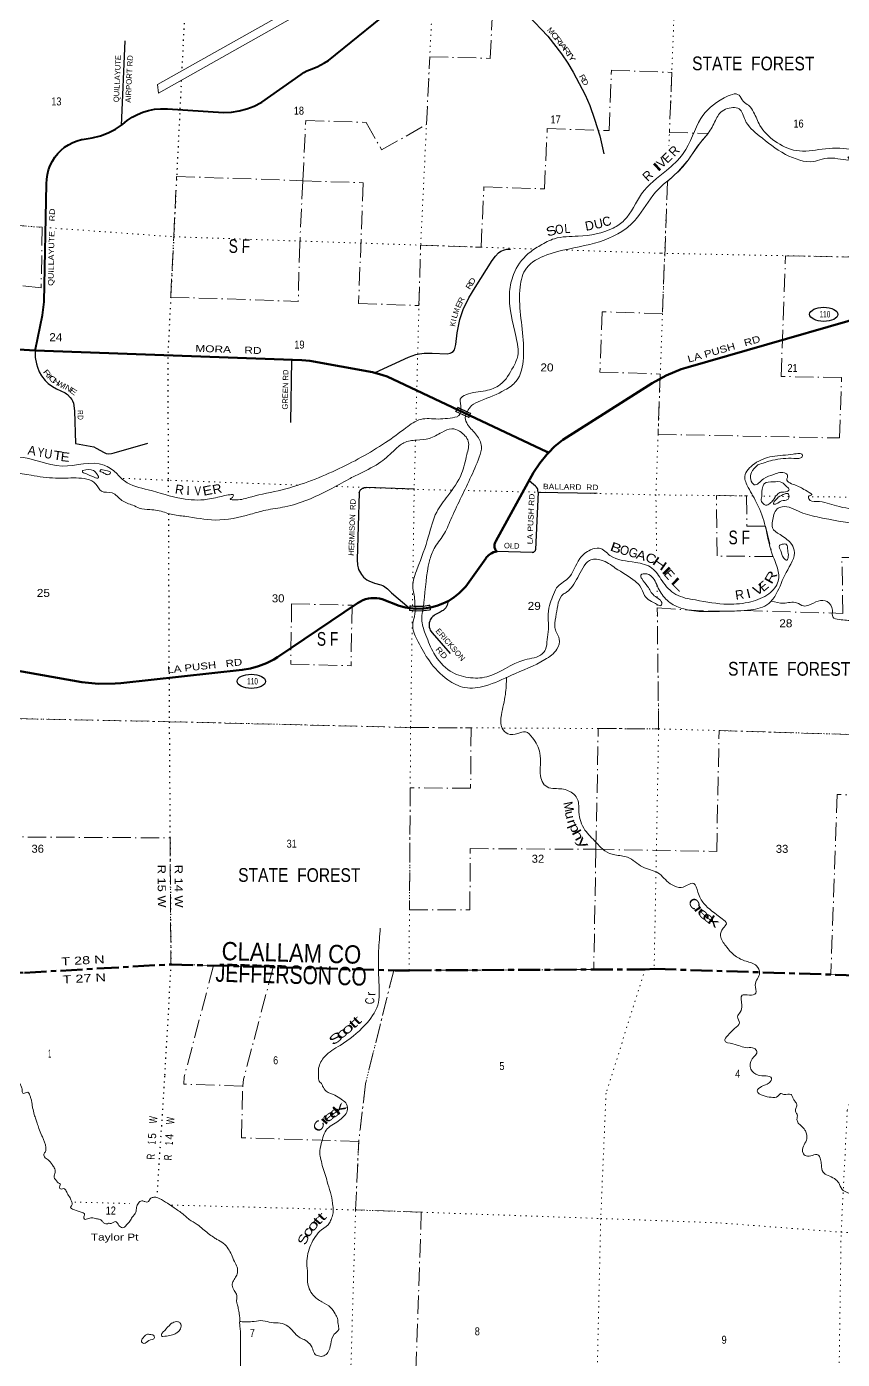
# Model space of a CAD drawing. Header units: feet. Extents: x -932108 to -739700, y 12311 to 202656.
# Drawn here: x -883675 to -865854, y 148737 to 177869 of the extents above; entities that cross this region are included whole.
import ezdxf
from ezdxf.enums import TextEntityAlignment as Align

# ---------------------------------------------------------------- set-up
doc = ezdxf.new("R2010")
doc.units = ezdxf.units.FT
doc.header["$LTSCALE"] = 80
for name, pattern in [('DOT_DASHED', [7.7, 5, -1.2, 0.3, -1.2]), ('DOTTED', [1.5, 0.3, -1.2]), ('LONG_DASH_SHORT_DASH', [9.9, 6, -1.2, 1.5, -1.2])]:
    doc.linetypes.add(name, pattern=pattern)
for name, color, linetype, lineweight in [('11', 7, 'LONG_DASH_SHORT_DASH', 60), ('17', 7, 'Continuous', 25), ('23', 7, 'Continuous', 70), ('26', 7, 'Continuous', 40), ('29', 7, 'Continuous', 25), ('30', 7, 'Continuous', 35), ('36', 7, 'Continuous', 13), ('39', 7, 'Continuous', 13), ('44', 7, 'DOT_DASHED', 13), ('59', 7, 'Continuous', 13), ('6', 7, 'DOTTED', 25), ('7', 7, 'DOTTED', 13)]:
    doc.layers.add(name, color=color, linetype=linetype, lineweight=lineweight)
for name, color, linetype in [('12', 7, 'Continuous'), ('27', 7, 'Continuous'), ('41', 7, 'Continuous'), ('42', 7, 'Continuous')]:
    doc.layers.add(name, color=color, linetype=linetype)

msp = doc.modelspace()

# ---------------------------------------------------------------- linework, layer by layer
at = {"layer": '11'}
msp.add_lwpolyline([(-891572.2, 157540.59), (-891313.69, 157530.92), (-886730.02, 157323.71), (-886029.95, 157292.2), (-883724.55, 157187.98), (-880524.83, 157369.75), (-875625.85, 157238.07), (-875311.59, 157239.45), (-870162.52, 157262.28), (-869964.88, 157270.94), (-864939.85, 157109.53), (-864787.06, 157099.24), (-864587.66, 157091.21)], dxfattribs=at)
at = {"layer": '17'}
for centre in [(-866259.69, 171580.35), (-878766.46, 163558.45)]:
    msp.add_ellipse(centre, major_axis=(-309.24, 1), ratio=0.500121, dxfattribs=at)
at = {"layer": '23'}
for points in [[(-872275.85, 168554.44), (-872142.48, 168687.91), (-871958.34, 168837.46), (-870012.11, 170077.14), (-869701.47, 170244.46), (-869375.04, 170378.38), (-869221.6, 170428.04), (-864016.05, 171925.11)], [(-872275.85, 168554.44), (-872311.94, 168571.5), (-873992.98, 169366.32), (-875801.09, 170221.21), (-875889.74, 170253.47), (-876117.36, 170317.87), (-877485.81, 170564.35), (-877660.57, 170581.3), (-883487.98, 170789.15), (-883488.88, 170789.2), (-886035.39, 170944.34)], [(-884318.55, 163869.43), (-882470.28, 163537.44), (-882108.34, 163503.6), (-881744.84, 163507.78), (-881614.97, 163518.53), (-878966.49, 163809), (-878785.76, 163838.82), (-878609.13, 163887.36), (-878438.54, 163954.1), (-878275.86, 164038.3), (-878198.28, 164086.52), (-876444.82, 165266.37), (-876382.58, 165302.71), (-876327.29, 165330.3), (-876269.42, 165351.96), (-876209.61, 165367.44), (-876148.5, 165376.59), (-876086.77, 165379.31), (-876025.09, 165375.55), (-875964.15, 165365.37), (-875909.75, 165350.57), (-875538.19, 165208.79), (-875400.59, 165172.49), (-875307.97, 165155.04), (-875153.86, 165144.89), (-874999.41, 165150.9), (-874852.7, 165170.99), (-874714.9, 165206.54), (-874581.57, 165256.3), (-874454.17, 165319.73), (-874334.1, 165396.12), (-874222.68, 165484.65), (-874121.12, 165584.34), (-874077.8, 165633.91), (-873642.53, 166245.39), (-873624.7, 166270.44), (-873602.28, 166295.39), (-873600, 166297.93), (-873572.53, 166322.72), (-873542.61, 166344.51), (-873510.58, 166363.05), (-873476.78, 166378.14), (-873441.6, 166389.61), (-873405.41, 166397.35), (-873405.23, 166397.38), (-873411.39, 166403.99), (-873422.85, 166418.4), (-873432.74, 166433.92), (-873440.96, 166450.39), (-873447.4, 166467.63), (-873452.02, 166485.45), (-873454.74, 166503.66), (-873455.54, 166522.05), (-873454.42, 166540.42), (-873451.38, 166558.57), (-873448.65, 166568.44), (-873439.7, 166593.49), (-873425.99, 166618.44), (-872597.74, 168125.27), (-872465.94, 168328.39), (-872313.63, 168516.63), (-872275.85, 168554.44)]]:
    msp.add_lwpolyline(points, dxfattribs=at)
at = {"layer": '26'}
msp.add_lwpolyline([(-883488.88, 170789.2), (-883483.14, 170816.48), (-883326.47, 171561.39), (-883291.89, 171854.84), (-883239.82, 174435.27), (-883235.64, 174537.61), (-883220.78, 174638.94), (-883195.42, 174738.17), (-883159.82, 174834.2), (-883114.37, 174925.98), (-883059.59, 175012.51), (-882996.05, 175092.84), (-882924.47, 175166.09), (-882845.63, 175231.46), (-882760.38, 175288.22), (-882669.67, 175335.77), (-882574.48, 175373.57), (-882475.87, 175401.21), (-882460.89, 175404.45), (-882422.28, 175407.96), (-882241.74, 175435.97), (-882065.11, 175482.69), (-881894.34, 175547.63), (-881731.28, 175630.06), (-881577.74, 175729.08), (-881478.49, 175814.28), (-881370.87, 175888.64), (-881256.07, 175951.35), (-881135.35, 176001.71), (-881010.02, 176039.17), (-880881.46, 176063.33), (-880751.08, 176073.92), (-880620.31, 176070.82), (-880600.1, 176069.11), (-879375.18, 175990.85), (-879202.86, 175999.51), (-879032.39, 176026.13), (-878865.64, 176070.43), (-878704.42, 176131.91), (-878550.52, 176209.91), (-878539.83, 176216.1), (-877680.74, 176823.31), (-877619.33, 176865.09), (-877553.88, 176900.22), (-877496.55, 176924.21), (-877328.27, 176992.34), (-877168.04, 177077.67), (-877083.03, 177132.26), (-875441.29, 178459.95)], dxfattribs=at)
at = {"layer": '29'}
for p, q in [((-881529.19, 177557.57), (-881612.58, 175711.08)), ((-877885.99, 170587.54), (-877913.22, 169212.37)), ((-876407.06, 167677.81), (-876455.12, 166220.97)), ((-875200.29, 167757.38), (-876257.41, 167794.65)), ((-872501.06, 167692.98), (-871207.16, 167668.3)), ((-872631.37, 166377.03), (-873405.23, 166397.37))]:
    msp.add_line(p, q, dxfattribs=at)
for points in [[(-873438.74, 178890.4), (-873186.89, 178631.11), (-872715.96, 178115), (-872289.89, 177658.73), (-871990.89, 177277.26), (-871850.74, 177071.57), (-871736.74, 176873.34), (-871475.12, 176379.67), (-871368.61, 176144.06), (-871265.82, 175848.6), (-871153.69, 175482.09), (-871061.66, 175088.44)], [(-876057.87, 170308.13), (-875332.23, 170642.63), (-875175.25, 170698.73), (-875089.31, 170717.43), (-874988.38, 170728.64), (-874816.46, 170732.38), (-874487.56, 170717.43), (-874424.03, 170728.65), (-874390.38, 170743.6), (-874353.02, 170766.05), (-874326.85, 170803.44), (-874300.68, 170919.38), (-874270.78, 171173.7), (-874210.98, 171469.15), (-874169.88, 171596.32), (-874128.76, 171704.77), (-874074.58, 171816.98), (-874012.9, 171944.12), (-873878.35, 172164.78), (-873500.86, 172759.43), (-873431.73, 172852.94), (-873368.19, 172923.99), (-873315.87, 172961.4), (-873233.64, 172991.31), (-873181.32, 173002.54), (-873106.17, 173006.76)], [(-883488.88, 170789.2), (-883486.21, 170636.82), (-883463.78, 170498.44), (-883441.36, 170423.63), (-883400.24, 170322.65), (-883347.92, 170232.89), (-883273.16, 170135.65), (-883202.15, 170068.32), (-883112.44, 170001), (-883022.74, 169948.64), (-882832.12, 169862.62), (-882804.51, 169843.85), (-882779.79, 169825.22), (-882723.73, 169761.63), (-882690.09, 169720.49), (-882671.84, 169690.52), (-882652.71, 169638.21), (-882630.29, 169469.91), (-882606.66, 168756.78)], [(-882606.66, 168756.78), (-882287.82, 168701.35), (-882207.47, 168682.64), (-882153.28, 168656.47), (-881981.36, 168559.23), (-881934.65, 168536.79), (-881891.66, 168529.32), (-881824.39, 168536.8), (-881764.59, 168551.76), (-881024.6, 168761.18)], [(-872501.06, 167692.98), (-872504.35, 167732.04), (-872509.02, 167758.22), (-872516.97, 167775.98), (-872535.19, 167800.29), (-872554.35, 167820.86), (-872601.07, 167860.13), (-872696.37, 167940.54)], [(-876407.06, 167677.81), (-876401.95, 167700.75), (-876395.41, 167717.59), (-876386.07, 167735.35), (-876374.85, 167748.44), (-876360.84, 167761.53), (-876338.41, 167777.43), (-876324.4, 167783.97), (-876298.23, 167792.39), (-876257.41, 167794.65)], [(-872501.06, 167692.98), (-872555.05, 166438.03), (-872555.84, 166431.15)], [(-872631.37, 166377.03), (-872618.12, 166378.18), (-872604.1, 166380.52), (-872597.1, 166382.39), (-872591.02, 166385.66), (-872580.28, 166393.61), (-872566.26, 166409.04), (-872561.12, 166417.46), (-872555.84, 166431.15)], [(-876455.12, 166220.97), (-876448.66, 166094.42), (-876435.58, 166040.19), (-876422.5, 166004.66), (-876358.96, 165890.59), (-876314.11, 165838.22), (-876280.47, 165808.3), (-876244.96, 165780.25), (-876198.24, 165752.2), (-876078.64, 165707.32), (-875940.35, 165668.05), (-875902.97, 165654.96), (-875880.55, 165641.87), (-875792.71, 165576.42), (-875706.75, 165494.14), (-875315.67, 165166.68)], [(-874465.93, 165310.9), (-874486.41, 165221.11), (-874499.02, 165196.81), (-874518.18, 165165.01), (-874545.74, 165133.23), (-874574.24, 165108.91), (-874594.33, 165095.83), (-874637.78, 165071.51), (-874754.12, 165008.87), (-874772.34, 164996.71), (-874799.9, 164974.28), (-874826.53, 164944.35), (-874855.97, 164902.28), (-874869.52, 164869.55), (-874880.26, 164833.09), (-874882.6, 164804.1), (-874878.86, 164744.26), (-874869.05, 164703.12), (-874856.44, 164675.06), (-874843.82, 164652.63), (-874813.45, 164618.96), (-874423.24, 164169.05)]]:
    msp.add_lwpolyline(points, dxfattribs=at)
at = {"layer": '36'}
msp.add_line((-880814.23, 176603.76), (-880796.62, 176412.25), dxfattribs=at)
msp.add_lwpolyline([(-880814.23, 176603.76), (-876366.52, 179112.08), (-876361.74, 178924.27), (-880796.62, 176412.25)], dxfattribs=at)
at = {"layer": '39'}
for points in [[(-875593.82, 186797.62), (-875652.12, 186587.34), (-875705.08, 186209.42), (-875911.25, 185898.29), (-876416.57, 185621.69), (-876964.35, 185410.85), (-877298.86, 185262.71), (-877694.18, 185172.75), (-877836.68, 185190.83), (-877953.54, 185046.75), (-877994.49, 184880.38), (-878041.17, 184653.64), (-878258.48, 184447.76), (-878497.3, 184478.59), (-878797.12, 184632.2), (-878936.39, 184621.93), (-878998.69, 184484.41), (-879089.49, 184121.66), (-879181.82, 183490.55), (-879261.64, 183159.78), (-879395.67, 183121.12), (-879755.69, 183068.53), (-880407.47, 182955.41), (-880635.05, 182885.03), (-881352.9, 182571.94), (-881959.97, 182187.17), (-882381.06, 181754.86), (-882471.37, 181480.89), (-882498.57, 181302.04), (-882582.82, 180957.26), (-882564.62, 180674.23), (-882521.25, 180283.55), (-882590.48, 179900.02), (-882776.59, 179586.32), (-883063.63, 179335.96), (-883218.45, 179203.02), (-883244.89, 179193.67), (-883256.23, 179220.21), (-883259.46, 179248.56), (-883322.82, 179216), (-883429.98, 179130.18), (-883530.31, 179072.42), (-883596.91, 178924.93), (-883728.65, 178896.29), (-883931.78, 178978.6), (-884160.28, 179089.87), (-885000.63, 179575.28), (-885290.44, 179726.59), (-885685.05, 179947.4), (-886331.13, 180179.22), (-886918.18, 180504.24), (-887275.12, 180703.83), (-887489.94, 180657.31), (-887715.6, 180512.21), (-887960.26, 180264.71), (-888264.67, 180184.35), (-888549.4, 180087.3), (-888730.67, 179945), (-888846.4, 179697.97), (-888924.01, 179445.85), (-889007.68, 179264.52), (-889118.63, 178972.96), (-889219.69, 178675.07), (-889203.05, 178408.22), (-889240.29, 177801.82), (-889206.29, 177578.89), (-889322.41, 177247.11), (-889471.36, 176750.76), (-889751.83, 176090.56), (-889905.34, 176004), (-890135.68, 175907.46), (-890457.1, 176009.19), (-891042.04, 176194.92), (-891219.21, 176197.81), (-891551.09, 176071.79), (-891836.14, 175892.01), (-891930.58, 175757.4), (-891925.35, 175585.72), (-891922.53, 175399.98), (-892019.38, 175251.31), (-892173.99, 175197.07), (-892727.76, 175202.32), (-893125.57, 175166.92), (-893235.29, 174990.36), (-893241.89, 174756.45), (-893368.51, 174552.09), (-893461.43, 174542.56), (-893567.23, 174505.13), (-893600.2, 174407.16), (-893622.33, 174193.86), (-893610.13, 173983.64)], [(-882547.67, 181632.34), (-882643.54, 181304.03), (-882678.86, 180980.11), (-882628.28, 180488.32), (-882656.49, 180059.25), (-882776.46, 179733.63), (-883263.93, 179375.82), (-883565.88, 179168.25), (-883654.64, 179092.01), (-883661.42, 179065.96), (-883650.82, 179013.2), (-883735.98, 178993.36), (-883873.83, 179033.5), (-884072.67, 179196.42), (-884422.49, 179434.15), (-885204.4, 179849.33), (-886184.76, 180298.26), (-886583.43, 180446.54), (-887123.9, 180780.36), (-887458.41, 180775.5), (-887690.87, 180674.98), (-887903.97, 180475.05), (-888108.4, 180297.07), (-888391.88, 180244.38), (-888629.87, 180162.18), (-888829.57, 179937.65), (-888989.2, 179562.68), (-889194.45, 179069.91), (-889262.14, 178884.1), (-889308.99, 178651.31), (-889407.47, 177659.14), (-889565.17, 176995.53), (-889675.77, 176502.15), (-889833.94, 176250.24), (-890108.48, 176086.31), (-890578.78, 176194.19), (-891080.5, 176331.19), (-891447.71, 176309.07), (-891650.15, 176201.67), (-891822.12, 176103.52), (-891993.13, 175896.36), (-892050.56, 175645.69), (-892092.13, 175457.15), (-892302, 175372.15), (-892771.35, 175371.02), (-893104.41, 175345.94), (-893263.65, 175199), (-893308.2, 174976.23), (-893373.96, 174715.71), (-893481.47, 174617.78), (-893522.42, 174665.33), (-893467.9, 174813.16), (-893412.52, 174991.23), (-893428.53, 175066.34), (-893495.61, 174973.35), (-893588.64, 174745.87), (-893648.1, 174565.89), (-893721.27, 174471.05), (-893741.73, 174245.6), (-893739.37, 174043.73), (-893621.41, 173798.29), (-893475.39, 173761.96), (-893258.38, 173814.47), (-893048.05, 173701.69), (-892917.36, 173550.75), (-892921.49, 173332.91), (-893105.58, 173019.16), (-893291.51, 172732.83)], [(-874188.61, 169519.75), (-874187.6, 169524.49), (-874201.98, 169728.71), (-874078.49, 169822.16), (-873648.96, 169911.16), (-873328.99, 170043.56), (-873041.99, 170435.18), (-872944.65, 170672.64), (-872981.64, 171075.25), (-873122.61, 172076.08), (-873039.51, 172451.15), (-872714.41, 172908.32), (-872453.57, 173086.75), (-872145.28, 173233.6), (-871626.03, 173289.85), (-870857.65, 173466.33), (-870619.23, 173635.29), (-870238.27, 174216.03), (-869696.11, 174727.72), (-869329.23, 175094.93), (-868942.98, 175863.2), (-868436.85, 176311.31), (-868110.87, 176370.9), (-868019.97, 176237.21), (-867901.6, 176149.17), (-867790.97, 176000.8), (-867654.19, 175708.43), (-867327.4, 175368.42), (-866859.94, 175159.72), (-866297.1, 175190.54), (-865684.84, 175187.7), (-865345.59, 175075.39), (-864878.65, 174705.25), (-864667.49, 174336.15), (-864477.74, 173993.88), (-864262.85, 173828.5), (-864111.65, 173761.75), (-863946.36, 173736)], [(-863953, 173569.82), (-864238.46, 173621.99), (-864638.25, 173873.21), (-864925.89, 174244.43), (-865049.59, 174643.39), (-865356.75, 174894.07), (-865714.51, 174992.78), (-865710.6, 174988.63), (-866014.69, 174991), (-866492.07, 174919.47), (-867095.91, 175077.46), (-867668.56, 175484.83), (-867979.08, 175830.44), (-868111.24, 176072.24), (-868243.39, 176100.11), (-868535.13, 175968.95), (-868608.93, 175851.93), (-868761.86, 175571.62), (-868955.81, 175336.85), (-869191.13, 174992.22), (-869441.12, 174698.46), (-869937.24, 174248.05), (-870356.44, 173668.37), (-870579.96, 173456.62), (-871371.28, 173109.24), (-872308.36, 172878.9), (-872755.6, 172590.6), (-872896.07, 172180.79), (-872883.11, 171568.97), (-872822.25, 170941.68), (-872821.06, 170626.83), (-872980.36, 170120.68), (-873225.5, 169927.68), (-873757.86, 169692.19), (-873954.26, 169584.62), (-874046.52, 169456.01), (-874046.84, 169455.41)], [(-893130.7, 172656.27), (-893459.22, 172264.12), (-893996.87, 172198.29), (-894271.07, 172260.37), (-894378.39, 172311.78), (-894417.14, 172294.69), (-894434.72, 172242.71), (-894548.86, 172195.42), (-894537.33, 172104.29), (-894438.4, 172041), (-894425.08, 171941.75), (-894189.52, 171866.61), (-893948.03, 171787.27), (-893086.59, 171692.77), (-892720.56, 171672.54), (-892097.29, 171560.43), (-891581.87, 171338.29), (-890985.55, 170984.75), (-890716.89, 170797.71), (-890036.91, 170482.21), (-889462.36, 170214.04), (-889143.65, 170158.8), (-889084.24, 170122.84), (-889141.78, 170082.06), (-889296.02, 170112.57), (-889558.94, 170146.08), (-889600.45, 170102.84), (-889510.71, 169999.45), (-889308.43, 169886.89), (-888823.65, 169649.45), (-888673.24, 169554.47), (-888675.94, 169530.33), (-888843.41, 169591.48), (-889170.19, 169717.58), (-889349.68, 169781.07), (-889443.88, 169797.81), (-889444.56, 169773.61), (-889294.79, 169656.45), (-889053.31, 169433.83), (-888536.12, 169274.2), (-887898.79, 169232.33), (-887639.69, 169277.62), (-887598.16, 169250.23), (-887639.72, 169204.97), (-887679.16, 169163.68), (-887562.59, 169154.4), (-887178.48, 169204.3), (-886789.91, 169197.57), (-885469.46, 169094.4), (-885011.31, 169055.47), (-884834.46, 168969.85), (-884696.78, 168923.65), (-884677.67, 168886.8), (-884891.7, 168868.51), (-885102.75, 168884.45), (-885274.11, 168879.11), (-885337.36, 168850.59), (-885242.62, 168781.37), (-884909.92, 168651.07), (-884388.19, 168509.48), (-884053.16, 168461.85), (-883867.88, 168460.75), (-882898.52, 168264.38), (-881985.47, 168285.5), (-881720.43, 168112.68), (-881538.03, 167938.11), (-881017.78, 167744.09), (-880283.96, 167552.23), (-879726.45, 167536.78), (-879375.93, 167609.81), (-879226.08, 167637.95), (-879161.79, 167632.13), (-879181.49, 167576.17), (-879228.86, 167539.14), (-879160.77, 167525.15), (-878831.06, 167574.54), (-878178.26, 167723.95), (-876918.7, 168175.41), (-875834.18, 168777.01), (-875387.99, 169099.65), (-875064.53, 169284.42), (-874687.64, 169292.14), (-874269.37, 169339.08)], [(-894908.3, 171803.79), (-894434.39, 171540.42), (-893822.72, 171374.13), (-893310.6, 171248.95), (-893186.33, 171227.35), (-893151.14, 171260.68), (-893200.61, 171292.32), (-893282.5, 171316.79), (-893345.66, 171362.94), (-893302.54, 171392.01), (-893073.38, 171375.57), (-892540.76, 171334.58), (-891841.89, 171117.45), (-891553.61, 170911.7), (-891054.8, 170671.86), (-890956.95, 170570.26), (-890922.66, 170500.7), (-890892.53, 170497.85), (-890887.25, 170542.1), (-890881.23, 170612.56), (-890804.53, 170618.51), (-890584.81, 170481.25), (-890136.5, 170093.47), (-889693.52, 169659.43), (-888868.28, 169138.1), (-888001.97, 168930.46), (-886907.53, 168884), (-886597.01, 168895.57), (-886437.32, 168915.37), (-886077.91, 168875.14), (-885611.68, 168765.36), (-885253.13, 168551.6), (-884354.23, 168213.9), (-883577.01, 168061.19), (-883046.97, 168000.1), (-882595.67, 168003.74), (-882166.36, 167870.76), (-882039.86, 167713.88), (-881809.31, 167675.21), (-881594.36, 167511.84), (-881353.62, 167406.29), (-881214.32, 167345.93), (-880983.66, 167311.28), (-880814.99, 167292.48), (-880517.21, 167209.57), (-880216.33, 167164.91), (-879551.9, 167083.94), (-878784.94, 167210.01), (-878450.06, 167299.62), (-878031.05, 167372.77), (-877063.71, 167747.56), (-876636.23, 167977.88), (-876386.93, 168104.17), (-875934.68, 168356.01), (-875624.99, 168623.9), (-875433.49, 168771.97), (-875155.87, 168830.87), (-874876.82, 168869.56), (-874607.27, 168999.32), (-874385.45, 169079.95), (-874217.86, 169022.83), (-874026.59, 168805.64), (-874056.92, 168515.88), (-874171.4, 168099.3), (-874475.16, 167613.29), (-874716.85, 167256.74), (-874894.89, 166728.9), (-875140.5, 166019.3), (-875238.19, 165626.47), (-875194.28, 165326.58), (-875190.51, 165203.24)], [(-874046.84, 169455.41), (-874092.71, 169318.04), (-874040.45, 169171.29), (-873843.54, 168939.81), (-873737.71, 168692.7), (-873786.69, 168455.92), (-873989.41, 167981.24), (-874407.25, 167092.77), (-874571.9, 166754.26), (-874771.46, 166463.14), (-874873.85, 166189.5), (-874996.16, 165280.73), (-875005.53, 165206.1)], [(-874269.37, 169339.08), (-874224.57, 169379.18), (-874188.46, 169520.45)], [(-875005.4, 165207.13), (-875039.86, 164874.29), (-874951.84, 164567.13), (-874776.65, 164170.55), (-874420.07, 163781.5), (-874025.2, 163641.4), (-873621.93, 163656.47), (-872787.33, 164029.23), (-872409.31, 164157.66), (-872342.24, 164250.65), (-872301.82, 164469.49), (-872277.28, 164696.86), (-872254.5, 165218.9), (-872182.68, 165408.63), (-872096.65, 165601.99), (-871853.3, 165803.11), (-871589.2, 166239.77), (-871356.2, 166431.08), (-871163.8, 166468.13), (-870930.57, 166310.31), (-870366.86, 166157.47), (-870013.86, 166032.66), (-869792.03, 165756.1), (-869492.28, 165457.19), (-869060.62, 165336.26), (-868354.2, 165244.04), (-867851.11, 165298.72), (-867459.44, 165473.53), (-867254.3, 165748.35), (-867270.48, 166031.33), (-867394.22, 166357.64), (-867536.67, 166948.84), (-867712.44, 167429.97), (-867909.57, 167796.67), (-867985.32, 168038.91), (-867774.08, 168315.59), (-867384.94, 168472.31), (-866928.25, 168524.23), (-866790.93, 168536.57), (-866731.12, 168514.74), (-866728.35, 168470.26), (-866802, 168429.92), (-866912.75, 168430.97), (-867381.23, 168389.46), (-867698.28, 168289.27)], [(-882450.01, 168169.22), (-882216.42, 168166.78), (-882128.41, 168073.53), (-882104.07, 168008.28), (-882202.46, 168019.08), (-882385.52, 168098.82), (-882458.74, 168145.24), (-882450.01, 168169.22)], [(-882046.56, 168190.33), (-881910.55, 168156.29), (-881840.96, 168124.09), (-881880.51, 168078.77), (-881954.7, 168090.92), (-882022.1, 168129.11), (-882075.82, 168152.8), (-882046.56, 168190.33)], [(-867698.28, 168289.27), (-867839.97, 168121.66), (-867854.42, 167966.67), (-867778.99, 167855.61), (-867578.05, 167981.22), (-867353.7, 168079.94), (-867089.19, 168102.88), (-867048.34, 168051.3), (-867066.38, 167983.18), (-866858.97, 167838.19), (-866622.82, 167712.59), (-866522.39, 167631.1), (-866581.38, 167610.54), (-866587.23, 167546.12), (-866413.55, 167490.86), (-865979.19, 167394.07), (-865429.65, 167310.23), (-864948.44, 167302.95), (-864462.97, 167233), (-864197.9, 167217.28)], [(-867609.04, 167596.63), (-867592.84, 167814.13), (-867556.75, 167879.72), (-867362.28, 167918.73), (-867175.27, 167907.5), (-867063.22, 167809.54), (-867016.51, 167751.75), (-867060.03, 167708.55), (-867195.5, 167690.11), (-867279.56, 167637.95), (-867363.42, 167521.21), (-867438.04, 167446.59), (-867529.69, 167410.78), (-867585.13, 167444.61), (-867620.11, 167489.98), (-867609.04, 167596.63)], [(-867252.97, 167580.71), (-867105.78, 167657.35), (-867043.22, 167661.67), (-867019.22, 167584.32), (-867048.93, 167530.66), (-867180.66, 167502.02), (-867299.33, 167436.69), (-867355.74, 167436.24), (-867352.82, 167468.44), (-867325.58, 167506.03), (-867252.97, 167580.71)], [(-870813.52, 166032.62), (-870376.51, 165744.04), (-870274.58, 165644.35), (-870175.72, 165435.77), (-869891.41, 165232.14), (-869817.4, 165213.94), (-869800.27, 165249.79), (-869962.37, 165429.85), (-870107.75, 165631.65), (-870235.87, 165802.7), (-870255.85, 165879.94), (-870122.21, 165904.49), (-869987.8, 165813.99), (-869836.87, 165523.24), (-869616.21, 165276.98), (-869317.89, 165141.58), (-868423.04, 165088.54), (-867856.17, 165119.25), (-867461.45, 165259.67), (-867296.42, 165469.01), (-867081.78, 165937.31), (-866904.82, 166426.83), (-866986.93, 166586.51), (-867215.57, 166764.38), (-867380.48, 166916.26), (-867380.52, 167057.53), (-867276.3, 167325.06), (-867168.2, 167372.52), (-866764.6, 167256.4), (-866354.9, 167142.13), (-865520.53, 167016.09), (-864864.45, 166995.9), (-864566.27, 166927.09), (-864229.66, 166844.6), (-864212.65, 166842.95)], [(-867165.01, 166557.14), (-867080.54, 166552.78), (-867045.99, 166420.65), (-867033.59, 166289.13), (-867068.12, 166207.35), (-867135.3, 166253.6), (-867197.4, 166408.7), (-867226.36, 166524.53), (-867164.96, 166559.15)], [(-875190.51, 165203.25), (-875192.35, 165037.94), (-875240.34, 164764.82), (-875121.03, 164424.5), (-874877.08, 164004.04), (-874473.72, 163593.29), (-874101.9, 163421.54), (-873653.67, 163459.58), (-873083.18, 163689.97), (-872352.4, 164032.98), (-872088.07, 164263.79), (-872037.65, 164480.34), (-872113.32, 164653.97), (-872138.48, 164761.62), (-872102.69, 165031.05), (-871951.58, 165460.75), (-871869.54, 165512.96), (-871751.23, 165636.82), (-871524.5, 166034.15), (-871378.78, 166201.65), (-871122.83, 166206.67), (-870813.52, 166032.62)], [(-867401.54, 165312.5), (-867139.02, 165264.86), (-866852.71, 165275.09), (-866701.56, 165206.33), (-866586.27, 165223.31), (-866384.34, 165312.57), (-866183.25, 165300.94), (-866069.79, 165110.12), (-866061.81, 164964.6), (-865920.39, 164908.21), (-865616.98, 164881.64), (-865329.06, 164877.7), (-865187.22, 164978.71), (-865012.05, 165119.16), (-864850.53, 165132.85), (-864657.81, 165252.63), (-864396.98, 165287.78), (-864271.77, 165295.96)], [(-873191.16, 163646.55), (-873215.88, 163269.86), (-873302.86, 162828.3), (-873287.02, 162533.22), (-873159.55, 162410.63), (-872945.75, 162420.85), (-872779.63, 162454.59), (-872622.14, 162325.11), (-872462.4, 161989.72), (-872451.68, 161727.08), (-872411.49, 161366.75), (-872302.02, 161248.69), (-872133.75, 161215.77), (-871841.04, 161167.3), (-871636.95, 160975.99), (-871610.58, 160696.77), (-871476.53, 160307.6), (-871236.31, 160040.62), (-871044.24, 159851.66), (-870825.13, 159764.86), (-870544.66, 159710.68), (-870218.2, 159501.85), (-869885.49, 159371.55), (-869616.24, 159134.03), (-869429.15, 159054.18), (-869419.14, 159051.88), (-869100.48, 159137.9), (-869009.16, 158947.7), (-868879.07, 158703.94), (-868475.68, 158365.84), (-868388.13, 158256.46), (-868459.29, 158161.57), (-868512.43, 157991.5), (-868399.71, 157774.47), (-868192.39, 157554.81), (-867957.97, 157439.34), (-867729.18, 157338.15), (-867661.05, 157182.89), (-867757.11, 156919.17), (-867744.06, 156739.2), (-867884.19, 156698.69), (-868045.43, 156695.08), (-868049.44, 156481.28), (-868084.01, 156326.85), (-868143.27, 156225.57), (-868102.8, 156089.24), (-868206.9, 155969.02), (-868356.2, 155817.77), (-868423.84, 155704.61), (-868242.57, 155633), (-867930.69, 155549.69), (-867776.06, 155533.29), (-867719.4, 155471.18), (-867824.86, 155302.57), (-867851.19, 155083.33), (-867695.89, 154947.86), (-867516.98, 154934.83), (-867399.54, 154885.16), (-867454.83, 154781.75), (-867616.22, 154701.46), (-867715.79, 154599.28), (-867585.62, 154500.83), (-867411.37, 154465.73), (-867261.7, 154487.82), (-867205.71, 154544.79), (-867131.63, 154528.61), (-866974.59, 154526.28), (-866941.79, 154474.92), (-866932.36, 154452.46), (-866901.61, 154396.17)], [(-875948.23, 158163.19), (-875984.47, 157663.72), (-875979.6, 156979.47), (-876005.84, 156477.7), (-876279.83, 156047.37), (-876828.22, 155600.43), (-877163.4, 155357.46), (-877295.41, 155104.82), (-877297.3, 154895), (-877267.77, 154799.33), (-877266.22, 154798.2)], [(-884194.26, 155070.57), (-884155.81, 155030.79), (-884120.74, 154985.92), (-884061.21, 154932.94), (-883974.59, 154882.79), (-883898.38, 154824.97), (-883826.63, 154757.21), (-883798.4, 154709.49), (-883777.98, 154668.16), (-883771.3, 154635.5), (-883774.95, 154597.2), (-883768.1, 154568.58), (-883740.6, 154551.24), (-883701.73, 154563.79), (-883652.89, 154573.9), (-883614.25, 154533.83), (-883594.43, 154478.36), (-883571.43, 154402.52), (-883558.6, 154325.08), (-883544.26, 154235.44), (-883508.17, 154088.21), (-883476.32, 153983.67), (-883445.7, 153897.39), (-883406.22, 153782.41), (-883349.73, 153640.41), (-883314.75, 153562.05), (-883283.78, 153483.85), (-883260.88, 153405.99), (-883253.91, 153332.84), (-883272.77, 153268.86), (-883298.83, 153225.43), (-883297.93, 153199.08), (-883285.47, 153160.11), (-883205.5, 153096.06), (-883120.86, 152999.43), (-883071.6, 152924.52), (-883051.52, 152875.11), (-883063.96, 152772.41), (-883074.34, 152718.2), (-883048.13, 152670.56), (-883009.92, 152620.4), (-882986.7, 152597.17), (-882937.48, 152568.81), (-882951.28, 152528.91), (-882951.68, 152472.25), (-882915.95, 152458.62), (-882869.04, 152470.83), (-882833.57, 152451.14), (-882790.69, 152368.4), (-882724.43, 152266.47), (-882690.05, 152173.96), (-882679.43, 152139.12), (-882708.19, 152079.6), (-882715.09, 152059.65), (-882709.65, 152045.25), (-882672.34, 152021.44), (-882509.37, 151964.05), (-882422.24, 151926.01), (-882414.53, 151917.6), (-882425.25, 151855.3), (-882413.48, 151800.17), (-882322, 151816.6), (-882226.76, 151826.79), (-882126.77, 151806.44), (-882054.97, 151787.25), (-882025.97, 151757.71), (-881981.55, 151711.33), (-881947.83, 151697.79), (-881911.59, 151696.28), (-881909.57, 151696.19), (-881898.9, 151709.91), (-881842.61, 151705.54), (-881787.12, 151729.54), (-881719.98, 151742.94), (-881689.05, 151711.29), (-881647.25, 151650.85), (-881606.17, 151620.81), (-881553.9, 151616.61), (-881490.91, 151674.7), (-881420.85, 151756.78), (-881366.55, 151847.61), (-881319.84, 151902.33), (-881279.12, 152005.88), (-881262.82, 152104.37), (-881228.62, 152149.49), (-881204.83, 152186.95), (-881157.83, 152201.18), (-881089.97, 152184.19), (-881029.73, 152177.63), (-880974.45, 152244.14), (-880914.51, 152278.07), (-880833.88, 152276.73)], [(-877266.94, 154798.63), (-877235.67, 154766.14), (-877208.13, 154707.98), (-877128.16, 154599.5), (-876942.33, 154510.8), (-876800.87, 154421.93), (-876705.3, 154345.08), (-876662.92, 154203.67), (-876716.41, 154084.47), (-876834.16, 153971.99), (-876971.36, 153876.52), (-877106.64, 153778.94), (-877187.77, 153626.48), (-877237.37, 153456.52), (-877270.57, 153245.4), (-877246.22, 153106.77), (-877203.37, 152928.91), (-877146.16, 152756.52), (-877093.67, 152568.14), (-877023.37, 152324.37), (-876983.01, 152087.92), (-876978.31, 152008.8), (-876991.96, 151877.81), (-877034.87, 151770.31), (-877057.24, 151718.63), (-877231, 151570.03), (-877364.4, 151421.78), (-877469.06, 151237.92), (-877529.59, 151048.18), (-877552.72, 150836.64), (-877539.87, 150617.53), (-877535.96, 150425.1), (-877499.87, 150277.88), (-877415.11, 150136.72), (-877223.54, 149993.14), (-877033.13, 149869.85), (-876934.27, 149728.11), (-876882.11, 149626.76), (-876870.99, 149508.92), (-876857.94, 149388.97), (-876953.2, 149283.65), (-877032.89, 149070.42), (-877093.08, 148888.75), (-877185.12, 148811.64), (-877302.17, 148810.44), (-877388.7, 148862.62), (-877433.71, 148989.97), (-877488.66, 149073.22), (-877609.72, 149167.31), (-877724.36, 149222.69), (-877842.45, 149338.92), (-877970.36, 149461.63), (-878134.82, 149531.23), (-878330.06, 149541.39), (-878511.92, 149581.35), (-878704.16, 149567.1), (-878870.06, 149555.79), (-878966.8, 149557.8), (-879021.02, 149564.1)], [(-866901.36, 154395.77), (-866855.38, 154323.15), (-866845.35, 154294.43), (-866868.59, 154222.54), (-866868.09, 154139.54), (-866838.28, 154081.63), (-866844.51, 153982.72), (-866815.65, 153902.59), (-866751.78, 153839.21), (-866670.91, 153748.82), (-866634.08, 153666.33), (-866640.11, 153524.91), (-866702.08, 153395.94), (-866712.48, 153246.61), (-866646.6, 153183.15), (-866506.88, 153195.54), (-866387.3, 153208.77), (-866327.08, 153107.1), (-866311.94, 152989.08), (-866274.44, 152827.64), (-866166.44, 152758.37), (-866028.24, 152687.85), (-865931.44, 152592.74), (-865858.76, 152452.09), (-865746.56, 152386.7), (-865540.5, 152299.18), (-865263.24, 152178.34), (-865177.95, 152144.43), (-865056.06, 152117.09), (-864963.52, 152111.21), (-864920.8, 152119.55), (-864860.26, 152167.62), (-864827.09, 152188.5), (-864775.22, 152223.64)], [(-880833.88, 152276.73), (-880778.44, 152252.16), (-880599.33, 152147.55), (-880405.15, 152018.03), (-880211.74, 151870.32), (-880128.16, 151796.01), (-879947.21, 151687.27), (-879822.56, 151582.91), (-879707.46, 151491.09), (-879592.09, 151405.33), (-879517.38, 151359.71), (-879379.7, 151277.07), (-879269.91, 151155.11), (-879202.67, 151028.85), (-879134.54, 150876.25), (-879077.28, 150752.43), (-879067.32, 150654.87), (-879095.7, 150556.88), (-879158.48, 150456.28), (-879182.92, 150356.11), (-879143.36, 150243.15), (-879092.52, 150158.05), (-879083.1, 150094.92), (-879088.3, 150020.26), (-879077.22, 149948.96), (-879051.14, 149850.73), (-879030.3, 149724.38), (-879018.15, 149630.78), (-879020.65, 149572.19), (-879019.72, 149499.29), (-879015.14, 149464.7), (-879001.31, 149221.26), (-879000.71, 148998.61), (-879002.2, 148774.02), (-879001.38, 148603.99), (-878998.33, 148391.36), (-878999.27, 148227.46), (-879001.38, 148130.41), (-879008.78, 147956.66), (-879024.5, 147777.2), (-879036.68, 147680.56), (-879061.42, 147620.87), (-879075.99, 147562.79), (-879067.18, 147485.52), (-879070.08, 147370.28), (-879086.29, 147273.81), (-879108.89, 147169.51), (-879121.07, 147072.87), (-879125.58, 147014.37), (-879131.67, 146966.05), (-879127.79, 146915.29), (-879068.93, 146876.41), (-878971.81, 146835.93), (-878963.92, 146831.56), (-878883.26, 146783.67), (-878784.73, 146728.97), (-878660.4, 146711.64), (-878538.77, 146678.24), (-878387.72, 146625.4), (-878257.14, 146565.31), (-878170.44, 146517.17), (-878088.7, 146446.98), (-878002.43, 146388.74), (-877940.23, 146333.53), (-877854.81, 146255.09), (-877773.94, 146164.69), (-877699.16, 146025.98), (-877637.45, 145912.09), (-877569.86, 145793.92), (-877489.27, 145602.34), (-877436.29, 145472.63), (-877395.83, 145333.32), (-877380.41, 145079.7), (-877358.39, 144886.52), (-877362.57, 144740.97), (-877406.82, 144554.6), (-877455.82, 144398.78), (-877483.56, 144268.39), (-877467.9, 144162.49), (-877382.45, 144037.5), (-877256.45, 144012.01), (-877106.98, 143969.35), (-876873.06, 143967.7), (-876720.19, 143957.28), (-876547.19, 143946.03), (-876380.92, 143918.86), (-876248.8, 143895.14), (-876059.14, 143848.78), (-875978.3, 143804.94), (-875852.96, 143716.73), (-875723.29, 143587.88)], [(-880511.35, 149525.02), (-880480.55, 149537.91), (-880433.29, 149558.2), (-880374.72, 149559.81), (-880319.54, 149529.17), (-880303.45, 149433.38), (-880361.87, 149340.7), (-880428.28, 149296.92), (-880547.05, 149255.32), (-880701.03, 149239.47), (-880725.2, 149240.48), (-880729.52, 149281.13), (-880682.46, 149343.94), (-880621.05, 149412.21), (-880572.42, 149464.83), (-880511.35, 149525.02)], [(-880989.72, 149283.17), (-880939.62, 149273.7), (-880905.73, 149264.19), (-880883.72, 149212.68), (-881005.54, 149146.92), (-881117.03, 149086.8), (-881163.98, 149121.14), (-881136.29, 149202.97), (-881091.76, 149253.73), (-881038.03, 149283.87), (-880989.72, 149283.17)]]:
    msp.add_spline(points, degree=3, dxfattribs=at)
at = {"layer": '44'}
for p, q in [((-880398.63, 174594.92), (-877641.98, 174501.02)), ((-880527.98, 171957.8), (-877741.82, 171862.9)), ((-877886.35, 165252.1), (-877906.21, 163932.2)), ((-877906.21, 163932.2), (-876586.54, 163900.18)), ((-871236.43, 159886.51), (-871285.36, 157257.3)), ((-878290.44, 157309.69), (-879590.85, 157346.56)), ((-878290.44, 157309.69), (-878935.01, 154863.83)), ((-878952.98, 154711.97), (-878935.01, 154863.83)), ((-876271.63, 154759.68), (-876420.51, 153501.41))]:
    msp.add_line(p, q, dxfattribs=at)
for points in [[(-877641.98, 174501.02), (-877578.12, 175819.62), (-876258.74, 175774.68), (-875918.99, 175174.86), (-874939.37, 175729.74), (-874867.63, 177211.2), (-873547.78, 177176.15), (-873483.91, 178494.92), (-869520.31, 178389.65), (-864291.12, 178182.23), (-864339.31, 176803.67), (-863828.52, 176791.96)], [(-877641.98, 174501.02), (-876322.6, 174456.08), (-876422.54, 171817.96), (-875103.27, 171773.02), (-875067.9, 173092.58), (-873747.7, 173048.08), (-873683.84, 174366.68), (-872364.45, 174322.21), (-872300.59, 175640.82), (-870950.97, 175595.33), (-870899.22, 176914.33), (-869579.94, 176869.86), (-869631.64, 175552.34), (-868787.41, 175535.54), (-868955.03, 175337.92), (-869250.69, 174919.46), (-869429.68, 174710.81), (-869673.47, 174486.3), (-869782.99, 171593.7), (-871102.24, 171638.18), (-871150.02, 170319.04), (-869830.76, 170274.56), (-869878.52, 168955.94), (-865918.78, 168877.18), (-865870.99, 170196.49), (-867190.91, 170222.74), (-867095.34, 172861.36), (-864478.92, 172809.32)], [(-880527.98, 171957.8), (-880462.93, 173276.35), (-880398.63, 174594.92)], [(-889935.17, 174226.88), (-885918.57, 173667.64), (-883334.07, 173482.27), (-883360.73, 172160.79), (-885970.01, 172427.42)], [(-877641.98, 174501.02), (-877709.02, 173116.66), (-877741.82, 171862.9)], [(-885970.01, 172427.42), (-886153.83, 168183.03), (-886233.98, 165559.93), (-886324.02, 162791.47), (-886467.18, 160848.44), (-885604.26, 160814.78), (-885610.53, 160495.14), (-884875.86, 160469.85), (-884879.65, 160162.19), (-880541.34, 160135.36), (-880523.61, 157372.69), (-879590.85, 157346.56), (-880231.74, 154914.66)], [(-871236.43, 159886.51), (-871187.3, 162526.28), (-869867.21, 162519.2), (-869897.77, 165161.22), (-868772.52, 165093.53), (-868315.5, 165092.6), (-867998.4, 165105.69), (-865840.7, 165042.61), (-865864.81, 166266.24), (-864234.85, 166247.04)], [(-877886.35, 165252.1), (-876566.68, 165220.09), (-876586.54, 163900.18)], [(-886324.02, 162791.47), (-880560.47, 162676.2), (-875286.74, 162548.26), (-873966.76, 162541.18), (-873974.95, 161221.21), (-875294.93, 161228.29), (-875311.5, 158559.47), (-873991.44, 158565.32), (-873983.15, 159901.23), (-871236.43, 159886.51)], [(-871236.43, 159886.51), (-868596.83, 159840.93), (-868547.7, 162480.62), (-864598.25, 162365.16), (-864645.55, 161045.97), (-865965.02, 161084.55), (-866106.21, 157146.54), (-864587.66, 157091.21)], [(-871285.36, 157257.3), (-875311.59, 157239.45), (-875625.85, 157238.07), (-875656.1, 157236.89), (-876271.63, 154759.68)], [(-865207, 141018.49), (-866154.29, 141064.06), (-868869.55, 141203.53), (-868743.13, 142386.02), (-871404.86, 142584.21), (-871253.83, 146508.23), (-875231.69, 146651.74), (-875052.25, 151952.82), (-876488.4, 152002.55), (-876420.51, 153501.41), (-878983.05, 153579.87), (-878952.98, 154711.97), (-880238.88, 154751.96), (-880231.74, 154914.66)]]:
    msp.add_lwpolyline(points, dxfattribs=at)
msp.add_lwpolyline([(-868606.11, 167618.91), (-867945.97, 167611.06), (-867938.34, 166950.93), (-867535.89, 166946.15), (-867370.19, 166284.13), (-868590.84, 166298.63)], close=True, dxfattribs=at)
at = {"layer": '59'}
msp.add_line((-875311.39, 165103.17), (-875307.97, 165155.04), dxfattribs=at)
for points in [[(-874017.34, 169322.16), (-874301.99, 169454.01), (-874278.6, 169504.49), (-874257.52, 169549.99)], [(-874257.52, 169549.99), (-873997.98, 169429.75), (-873972.19, 169417.8)], [(-873982.81, 169413.9), (-873990.86, 169396.53), (-874002.31, 169371.81), (-874020.54, 169332.46), (-874291.37, 169457.91), (-874271.34, 169501.13), (-874253.62, 169539.37)], [(-874253.62, 169539.37), (-874001.34, 169422.49), (-873982.81, 169413.9)], [(-873972.19, 169417.8), (-873983.6, 169393.17), (-873995.05, 169368.45), (-874017.06, 169320.94)], [(-875307.97, 165155.04), (-875306.13, 165182.94), (-875304.48, 165207.95)], [(-875304.48, 165207.95), (-875279.48, 165206.3), (-875153.12, 165197.97), (-875004.32, 165203.77), (-874889.74, 165219.91), (-874863.45, 165223.61)], [(-875299.99, 165154.51), (-875298.15, 165182.41), (-875297.03, 165199.44)], [(-875297.03, 165199.44), (-875280.01, 165198.32), (-875153.23, 165189.96), (-875003.6, 165195.79), (-874888.62, 165211.99), (-874870.27, 165214.57)], [(-874870.27, 165214.57), (-874867.89, 165197.34), (-874860.44, 165143.36), (-874858.1, 165126.4)], [(-874849.09, 165119.59), (-874852.52, 165144.45), (-874859.97, 165198.43), (-874863.45, 165223.61)], [(-875311.39, 165103.17), (-875154.53, 165092.83), (-874994.93, 165099.05), (-874875.1, 165115.93), (-874849.09, 165119.59)], [(-874858.1, 165126.4), (-874876.22, 165123.85), (-874995.65, 165107.03), (-875154.42, 165100.84), (-875302.88, 165110.62), (-875299.99, 165154.51)]]:
    msp.add_lwpolyline(points, dxfattribs=at)
at = {"layer": '6'}
msp.add_line((-880661.48, 154931.53), (-880830.66, 152304.93), dxfattribs=at)
for points in [[(-879970.2, 183033.75), (-880200.15, 178665.34), (-880285.79, 176908.99)], [(-880296.4, 176691.4), (-880462.93, 173276.35), (-880592.99, 170640.05), (-880582.82, 167954.03), (-880581.4, 167619.37)], [(-880579.73, 167223.91), (-880560.47, 162676.2), (-880524.83, 157369.75), (-880661.48, 154931.53)]]:
    msp.add_lwpolyline(points, dxfattribs=at)
at = {"layer": '7'}
for p, q in [((-867306.91, 167603.47), (-867608.26, 167607.05)), ((-867017.69, 167600.03), (-867211.44, 167602.34)), ((-869903.48, 165654.86), (-869900.06, 165358.99)), ((-875656.1, 157236.89), (-876271.63, 154759.68)), ((-870162.52, 157262.28), (-871015.68, 154555.04)), ((-882625.44, 152175.32), (-881418.59, 152141.22))]:
    msp.add_line(p, q, dxfattribs=at)
for points in [[(-868886.84, 198716.77), (-869018.16, 194122.61), (-869330.27, 188912.57), (-869419.92, 183591.43), (-869520.31, 178389.65), (-869642.97, 175263.54)], [(-874363.08, 188941.01), (-874596.01, 183871.77), (-874803.76, 178529.97), (-875070.69, 173018.28), (-875169.44, 169243.45)], [(-891344.15, 174408.77), (-891269.94, 174404.43), (-885918.57, 173667.64), (-880462.93, 173276.35), (-875067.9, 173092.58), (-872581.26, 173008.77)], [(-869673.47, 174486.3), (-869735.22, 172912.56), (-869926.38, 167634.59), (-869911.87, 166380.27)], [(-871884.06, 172985.28), (-869809.52, 172915.35), (-864478.92, 172809.32), (-863982.93, 172784.61)], [(-875180.32, 168827.51), (-875208.38, 167754.69), (-875246.74, 165206.24)], [(-877758.07, 167849.26), (-880582.82, 167954.03), (-881610.33, 167996.27)], [(-874394.56, 167736.18), (-875208.38, 167754.69), (-876931.06, 167818.58)], [(-867805.14, 167609.39), (-869926.38, 167634.59), (-874107.24, 167729.66)], [(-864184.01, 167566.42), (-864570.26, 167570.96), (-866589.63, 167594.94)], [(-869898.64, 165236.28), (-869867.21, 162519.2), (-869964.88, 157270.94)], [(-875248.4, 165095.93), (-875286.74, 162548.26), (-875319.7, 157237.66)], [(-891591.39, 163001.98), (-886324.02, 162791.47), (-880560.47, 162676.2), (-875286.74, 162548.26), (-869867.21, 162519.2), (-864598.25, 162365.16), (-864384.58, 162361.46)], [(-876570.12, 143928.77), (-876645.95, 146694.48), (-876488.4, 152002.55), (-876420.51, 153501.41), (-876271.63, 154759.68)], [(-871016.33, 154555.06), (-871132.61, 151815.78), (-871253.83, 146508.23), (-871404.86, 142584.21), (-871455.86, 141339.64), (-871540.91, 139011.71)], [(-866359.35, 135729.64), (-866154.29, 141064.06), (-865955.07, 146261.1), (-865880.4, 151517.97), (-865744.98, 154175.72), (-865695.63, 154349.17)], [(-880508.17, 152109.35), (-876488.4, 152002.55), (-875052.25, 151952.82), (-871132.61, 151815.78), (-868516.39, 151718.9), (-865880.4, 151517.97), (-864804.54, 151462.92)]]:
    msp.add_lwpolyline(points, dxfattribs=at)

# ---------------------------------------------------------------- texts
at = {"layer": '12'}
for s, width, p in [('CLALLAM CO', 0.9, (-879419.41, 157464.53)), ('JEFFERSON CO', 0.8, (-879553.53, 156992.31))]:
    msp.add_text(s, height=400, rotation=358.46, dxfattribs=dict(at, width=width)).set_placement(p)
at = {"layer": '17', "width": 0.6}
for p in [(-866233.09, 171512.04), (-878739.86, 163490.14)]:
    msp.add_text('110', height=140, dxfattribs=at).set_placement(p, align=Align.CENTER)
at = {"layer": '17'}
for s, rotation, width, p in [('LA PUSH   RD', 16.059, 1.25, (-869210.9, 170523.9)), ('MORA    RD', 357.957, 1.3, (-879993.47, 170763.76)), ('LA PUSH   RD', 6.259, 1.25, (-880593.81, 163730.69))]:
    msp.add_text(s, height=150, rotation=rotation, dxfattribs=dict(at, width=width)).set_placement(p)
at = {"layer": '27', "width": 1.2}
msp.add_text('QUILLAYUTE    RD', height=120, rotation=88.844, dxfattribs=at).set_placement((-883090.88, 172201.87))
at = {"layer": '30'}
for s, rotation, p in [('M', 313.04, (-872266.18, 177736.55)), ('I', 78.558, (-874287.84, 171442.31)), ('I', 329.712, (-882880.42, 169955.75))]:
    msp.add_text(s, height=120, rotation=rotation, dxfattribs=at).set_placement(p, align=Align.CENTER)
for s, rotation, width, p in [('O', 308.09, 1.4, (-872176.36, 177627.34)), ('R', 308.09, 1.45, (-872104.62, 177535.83)), ('I', 308.09, 1.15, (-872049.61, 177463.95)), ('A', 308.09, 1.6, (-871996.58, 177399.21)), ('R', 308.09, 1.45, (-871922.98, 177307.68)), ('T', 304.269, 1.65, (-871871.27, 177226.02)), ('Y', 304.269, 1.5, (-871811.14, 177146.37)), ('R', 297.921, 1.2, (-871579.18, 176725.5)), ('D', 297.921, 1.2, (-871525.62, 176624.43)), ('R', 58.627, 1.25, (-873955.28, 172173.08)), ('D', 57.592, 1.3, (-873893.01, 172272.3)), ('R', 64.227, 1.15, (-874130.66, 171861.85)), ('M', 72.09, 0.95, (-874231.6, 171632.97)), ('E', 64.227, 1.25, (-874178.12, 171763.52)), ('K', 78.558, 0.85, (-874304.63, 171359.33)), ('L', 72.09, 1.2, (-874266.36, 171530.85)), ('R', 307.554, 1.45, (-883274.51, 170255.24)), ('I', 307.554, 1.15, (-883223.78, 170184.79)), ('C', 316.524, 1.6, (-883145.17, 170115.89)), ('H', 323.115, 1.35, (-883062.68, 170055.86)), ('W', 328.727, 1.05, (-882960.18, 169997.4)), ('N', 329.712, 1.25, (-882792.51, 169913.83)), ('E', 324.447, 1.5, (-882691.81, 169846.78)), ('R', 271.898, 0.7, (-882562.61, 169435.18)), ('D', 271.898, 0.7, (-882558.83, 169322.72))]:
    msp.add_text(s, height=120, rotation=rotation, dxfattribs=dict(at, width=width)).set_placement(p, align=Align.CENTER)
for s, rotation, p in [('QUILLAYUTE', 87.414, (-881659.89, 176215.09)), ('GREEN RD', 88.866, (-877972.4, 169497.51))]:
    msp.add_text(s, height=120, rotation=rotation, dxfattribs=at).set_placement(p)
for s, rotation, width, p in [('AIRPORT RD', 87.414, 1.05, (-881400.15, 176203.36)), ('BALLARD  RD', 358.907, 1.15, (-872394.61, 167759.39)), ('HERMISON  RD', 88.111, 1.05, (-876525.81, 166300.36)), ('LA PUSH RD', 87.537, 1.15, (-872624.65, 166551.51)), ('OLD', 358.494, 0.9, (-873246.97, 166466.98)), ('ERICKSON', 310.935, 1.05, (-874750.38, 164653.08)), ('RD', 310.935, 1.25, (-874749.69, 164250.51))]:
    msp.add_text(s, height=120, rotation=rotation, dxfattribs=dict(at, width=width)).set_placement(p)
at = {"layer": '41'}
for s, rotation, p in [('E', 44.461, (-869615.8, 174931.03)), ('R', 45.591, (-869458.62, 175082.97)), ('V', 43.281, (-869735.92, 174823.33)), ('R', 43.406, (-870036.56, 174539.63)), ('U', 13.126, (-871159.2, 173462.55)), ('C', 15.779, (-870973.9, 173517.5)), ('D', 10.932, (-871359.36, 173423.24)), ('A', 350.98, (-883575.95, 168504.93)), ('R', 351.032, (-880348.91, 167653.18)), ('I', 357.835, (-880151.78, 167627.9)), ('E', 310.877, (-869708.13, 165827.95)), ('E', 39.768, (-867512.2, 165563.8)), ('R', 8.317, (-868083.29, 165354)), ('M', 281.981, (-871929.52, 160797.6)), ('r', 91.287, (-876060.08, 156729.28))]:
    msp.add_text(s, height=200, rotation=rotation, dxfattribs=at).set_placement(p, align=Align.CENTER)
for s, rotation, width, p in [('I', 43.281, 2.25, (-869831.49, 174729.43)), ('S', 18.576, 1.25, (-872182.01, 173310.62)), ('O', 10.312, 0.85, (-872018.88, 173340.79)), ('L', 4.218, 0.85, (-871854.99, 173358.34)), ('Y', 353.98, 0.8, (-883373.85, 168464.97)), ('U', 352.48, 0.9, (-883214.23, 168430.74)), ('T', 352, 1.15, (-883010.55, 168394.23)), ('E', 353.5, 1.1, (-882844.27, 168364.71)), ('V', 1.895, 0.8, (-879930.25, 167621.68)), ('E', 11.636, 1.2, (-879704.75, 167633.62)), ('R', 11.902, 1.05, (-879494.57, 167665.97)), ('B', 340.53, 1.35, (-870831.21, 166383.48)), ('O', 344.827, 0.95, (-870635.98, 166325.64)), ('G', 344.833, 0.95, (-870445.7, 166273.04)), ('A', 343.477, 1.15, (-870275.22, 166218.83)), ('C', 338.533, 1.15, (-870071.98, 166155.23)), ('H', 325.054, 1.6, (-869900.58, 166048.55)), ('I', 313.596, 2.25, (-869767.48, 165905.91)), ('L', 315.148, 2.1, (-869514.77, 165611.82)), ('R', 60.176, 1.45, (-867330.45, 165786.18)), ('I', 13.967, 1.25, (-867879.5, 165380.6)), ('V', 25.673, 1.3, (-867646.69, 165475.6)), ('u', 282.905, 1.15, (-871900.89, 160617.14)), ('r', 287.416, 1.25, (-871853.54, 160455.66)), ('p', 292.39, 1.35, (-871786.49, 160318.28)), ('h', 298.878, 1.55, (-871715.69, 160148.37)), ('y', 305.414, 1.8, (-871593.89, 159980.74)), ('C', 301.904, 1.35, (-869171.18, 158641.52)), ('r', 306.268, 1.9, (-869059.65, 158512.42)), ('e', 314.816, 2.05, (-868940.79, 158399.44)), ('e', 319.441, 1.85, (-868831.1, 158311.8)), ('k', 326.023, 1.8, (-868717.83, 158226)), ('C', 89.123, 0.75, (-876079.17, 156570.27)), ('t', 44.089, 1.95, (-876390.37, 156077.03)), ('S', 35.221, 1.7, (-876866.9, 155674.77)), ('c', 38.026, 1.95, (-876734.49, 155787.82)), ('o', 39.157, 1.8, (-876608.48, 155888.99)), ('t', 40.921, 1.85, (-876483.67, 155992.41)), ('e', 40.554, 1.85, (-877004.94, 153979.71)), ('e', 38.79, 1.8, (-876893.54, 154059.48)), ('k', 42.451, 2.15, (-876778.48, 154149.19)), ('C', 60.796, 1.3, (-877206.69, 153794.31)), ('r', 49.005, 2.1, (-877090.44, 153913.3)), ('t', 50.177, 1.8, (-877247.68, 151701.35)), ('t', 47.24, 1.9, (-877157.88, 151788.45)), ('c', 64.33, 1.5, (-877452.27, 151478.24)), ('o', 54.071, 1.65, (-877348.91, 151601.66)), ('S', 69.256, 1.3, (-877537.87, 151327.04))]:
    msp.add_text(s, height=200, rotation=rotation, dxfattribs=dict(at, width=width)).set_placement(p, align=Align.CENTER)
at = {"layer": '42', "width": 1.3}
msp.add_text('Taylor Pt', height=150, dxfattribs=at).set_placement((-882275.13, 151334.29))
at = {"layer": '44'}
for s, width, p in [('STATE  FOREST', 0.85, (-869135.69, 176916.53)), ('S F', 0.75, (-879261.26, 172922.03)), ('S F', 0.75, (-868340.3, 166553.51)), ('S F', 0.75, (-877334.51, 164335.85)), ('STATE  FOREST', 0.85, (-868350.45, 163683.24)), ('STATE  FOREST', 0.85, (-879054.43, 159175.66))]:
    msp.add_text(s, height=300, rotation=359.919, dxfattribs=dict(at, width=width)).set_placement(p)
at = {"layer": '6'}
for s, rotation, width, p in [('R 15 W', 270.385, 1.2, (-880814.48, 159549)), ('R 14 W', 270.385, 1.2, (-880443.22, 159547.57)), ('T 28 N', 3.251, 1.35, (-882915.11, 157344.37)), ('T 27 N', 3.251, 1.35, (-882886.17, 156950.34))]:
    msp.add_text(s, height=175, rotation=rotation, dxfattribs=dict(at, width=width)).set_placement(p)
for s, width, p in [('W', 0.65, (-880823.82, 153966.88)), ('W', 0.65, (-880449.15, 153949.69)), ('5', 0.95, (-880846.45, 153615.54)), ('4', 0.95, (-880471.78, 153598.36)), ('1', 0.5, (-880855.62, 153473.21)), ('1', 0.5, (-880480.95, 153456.02)), ('R', 0.75, (-880875.68, 153161.76)), ('R', 0.75, (-880501.01, 153144.58))]:
    msp.add_text(s, height=175, rotation=86.315, dxfattribs=dict(at, width=width)).set_placement(p, align=Align.CENTER)
at = {"layer": '7'}
for s, width, p in [('13', 0.85, (-883136.6, 176147.29)), ('18', 0.85, (-877837.46, 175944.95)), ('17', 0.85, (-872229.33, 175752.44)), ('16', 0.85, (-866920.59, 175663.27)), ('24', 1.1, (-883181.56, 170993.42)), ('19', 0.85, (-877826.09, 170831.89)), ('20', 1.1, (-872450.19, 170332.11)), ('21', 0.85, (-867052.85, 170319.72)), ('25', 1.1, (-883453.36, 165402.7)), ('30', 1.05, (-878317.32, 165284.63)), ('29', 1.1, (-872728.65, 165119.02)), ('28', 1.1, (-867231.22, 164739.19)), ('36', 1.05, (-883570.86, 159810.91)), ('31', 0.85, (-877995.48, 159921.13)), ('33', 1.05, (-867307.01, 159808.66)), ('32', 1.05, (-872640.92, 159591.89)), ('1', 0.4, (-883205.47, 155332.01)), ('6', 0.85, (-878290.15, 155186.87)), ('5', 0.85, (-873346.51, 155061.06)), ('4', 0.85, (-868195.01, 154891.05)), ('12', 0.85, (-881947.26, 151902.82)), ('7', 0.85, (-878798.97, 149227.8)), ('8', 0.85, (-873884.89, 149262.25)), ('9', 0.85, (-868491.43, 149077.68))]:
    msp.add_text(s, height=175, dxfattribs=dict(at, width=width)).set_placement(p)

doc.saveas('drawing.dxf')
